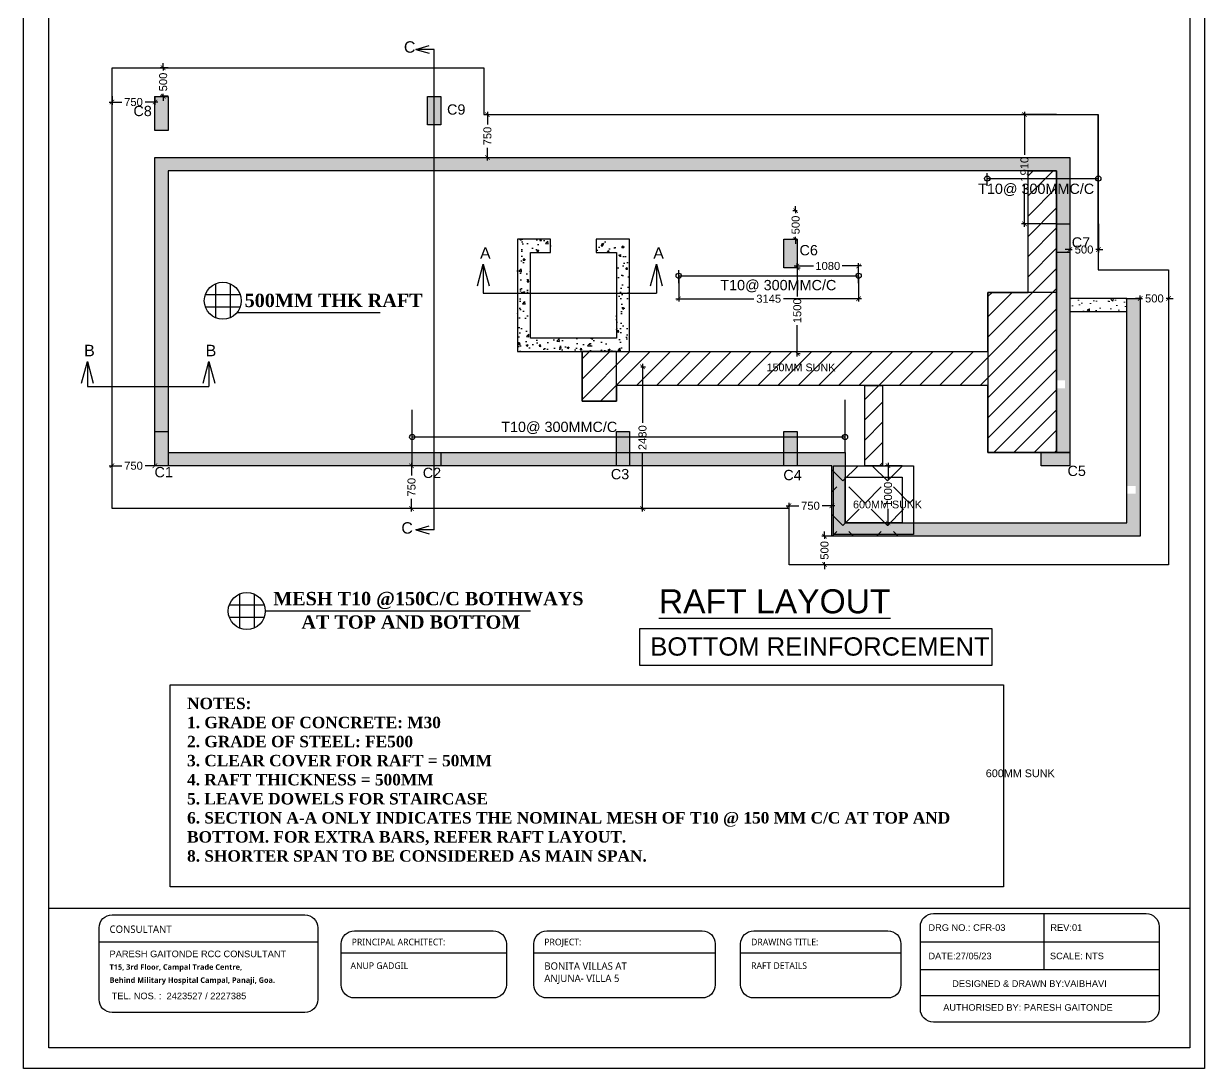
# Model space of a CAD drawing. Header units: millimetres. Extents: x 660818 to 959388, y -495289 to 50450.
# Drawn here: x 709583 to 730235, y -154625 to -136356 of the extents above; entities that cross this region are included whole.
import ezdxf
from ezdxf.enums import TextEntityAlignment as Align

# ---------------------------------------------------------------- set-up
doc = ezdxf.new("R2010")
doc.units = ezdxf.units.MM
doc.header["$LTSCALE"] = 0.01
doc.header["$MEASUREMENT"] = 0
doc.header["$PDMODE"] = 35
for name, color, linetype in [('1', 7, 'Continuous'), ('COL NO.', 7, 'Continuous'), ('Column Nos', 7, 'Continuous'), ('gully tap manhol', 6, 'Continuous'), ('Labels', 4, 'Continuous'), ('RAFT', 1, 'Continuous'), ('RCC BEAMS', 150, 'Continuous'), ('RCC COLUMN', 5, 'Continuous'), ('SAFELayer', 7, 'Continuous'), ('Text', 7, 'Continuous')]:
    doc.layers.add(name, color=color, linetype=linetype)
doc.layers.add('elevation', color=123, linetype='Continuous', lineweight=15)
doc.layers.add('M_AnnoDim', color=1, linetype='Continuous', lineweight=9)
doc.styles.add('SC-BBS2', font='SansSerif')
doc.styles.add('SC-FTG1', font='SansSerif')
doc.styles.get("Standard").update_dxf_attribs({"font": 'arial.ttf'})
doc.styles.add('style1', font='timesbd.ttf', dxfattribs={"height": 200})
doc.dimstyles.new('masonry dim', dxfattribs={"dimtxt": 140, "dimasz": 80, "dimexe": 50, "dimexo": 0, "dimgap": 50, "dimtad": 0, "dimdec": 0, "dimrnd": 5, "dimzin": 0, "dimdsep": 46, "dimtxsty": 'Standard', "dimblk": 'ARCHTICK', "dimcen": 0.09, "dimdle": 50, "dimadec": 0, "dimazin": 0, "dimtfac": 1, "dimtdec": 0, "dimtmove": 0, "dimatfit": 3, "dimfxl": 1, "dimtolj": 1, "dimtzin": 0, "dimarcsym": 0})

# ---------------------------------------------------------------- blocks, each defined once
blk = doc.blocks.new('_ArchTick')
at = {"color": 0, "linetype": 'ByBlock', "const_width": 0.15}
blk.add_lwpolyline([(-0.5, -0.5), (0.5, 0.5)], dxfattribs=at)
blk = doc.blocks.new('*D950')
at = {"layer": 'Defpoints', "color": 0, "ltscale": 0.5, "transparency": 16777216}
for p in [(727880, -139857), (728380, -139857), (728380, -140307)]:
    blk.add_point(p, dxfattribs=at)
at = {"layer": 'RAFT', "color": 0, "lineweight": -2, "ltscale": 0.5, "transparency": 16777216}
for p, q in [((727880, -139857), (727880, -140357)), ((728380, -139857), (728380, -140357)), ((727880, -140307), (727800, -140307)), ((727880, -140307), (727925, -140307)), ((728380, -140307), (728334, -140307)), ((728380, -140307), (728460, -140307))]:
    blk.add_line(p, q, dxfattribs=at)
at = {"layer": 'RAFT', "color": 0, "lineweight": -2, "ltscale": 0.5, "transparency": 16777216, "xscale": 80, "yscale": 80, "zscale": 80}
blk.add_blockref('_ArchTick', (727880, -140307), dxfattribs=at)
at = {"layer": 'RAFT', "color": 0, "lineweight": -2, "ltscale": 0.5, "transparency": 16777216, "xscale": 80, "yscale": 80, "zscale": 80, "rotation": 180}
blk.add_blockref('_ArchTick', (728380, -140307), dxfattribs=at)
at = {"layer": 'RAFT', "color": 0, "ltscale": 0.5, "transparency": 16777216, "insert": (728130, -140307), "char_height": 140, "attachment_point": 5}
blk.add_mtext('\\A1;500', dxfattribs=at)
blk = doc.blocks.new('RW')
at = {"layer": 'elevation', "ltscale": 0.5}
h = blk.add_hatch(dxfattribs=at)
h.set_pattern_fill('AR-CONC', color=256, scale=50)
h.set_pattern_definition([(50, (-1004532.12, 240269.23), (358.63009, -31.37607), [37.5, -412.5]), (355, (-1004532.12, 240269.23), (-69.37567, 376.09607), [30, -330]), (100.451444, (-1004502.23, 240266.62), (289.25442, 344.72), [31.8701, -350.57106]), (46.1842, (-1004532.1, 240369.23), (533.62067, -82.75964), [56.25, -618.75]), (96.635635, (-1004487.65, 240362.34), (467.33097, 487.0593), [47.80517, -525.85688]), (351.184164, (-1004532.1, 240369.23), (467.33097, 487.0593), [45, -495]), (21, (-1004482.12, 240344.23), (298.45353, -201.309445), [37.5, -412.5]), (326, (-1004482.12, 240344.23), (121.65767, 362.57502), [30, -330]), (71.451445, (-1004457.25, 240327.46), (420.11119, 161.26558), [31.8701, -350.57106]), (37.5, (-1004532.12, 240269.23), (6.079928, 166.446927), [0, -326, 0, -335, 0, -331.25]), (7.5, (-1004532.12, 240269.23), (131.53477, 197.205856), [0, -191, 0, -318.5, 0, -126.25]), (327.5, (-1004643.62, 240269.23), (266.911218, -11.277436), [0, -125, 0, -390, 0, -517.5]), (317.5, (-1004693.62, 240269.23), (291.593085, 50.05249), [0, -162.5, 0, -259, 0, -367.5])])
h.paths.add_polyline_path([(0, 4155), (-230, 4155), (-230, 3925), (-230, 879), (-76, 879), (-76, 742), (-230, 742), (-230, 230), (-5160, 230), (-5160, 1460), (-17000, 1460), (-17000, 6390), (-1460, 6390), (-1460, 2722), (-1310, 2722), (-1310, 2584), (-1460, 2584), (-1460, 1460), (-1230, 1460), (-1230, 6620), (-17230, 6620), (-17230, 1230), (-5390, 1230), (-5390, 0), (0, 0)])
h = blk.add_hatch(dxfattribs=at)
h.set_pattern_fill('AR-CONC', color=256, scale=50)
h.set_pattern_definition([(50, (-1004532.12, 240269.23), (358.63009, -31.37607), [37.5, -412.5]), (355, (-1004532.12, 240269.23), (-69.37567, 376.09607), [30, -330]), (100.451444, (-1004502.23, 240266.62), (289.25442, 344.72), [31.8701, -350.57106]), (46.1842, (-1004532.1, 240369.23), (533.62067, -82.75964), [56.25, -618.75]), (96.635635, (-1004487.65, 240362.34), (467.33097, 487.0593), [47.80517, -525.85688]), (351.184164, (-1004532.1, 240369.23), (467.33097, 487.0593), [45, -495]), (21, (-1004482.12, 240344.23), (298.45353, -201.309445), [37.5, -412.5]), (326, (-1004482.12, 240344.23), (121.65767, 362.57502), [30, -330]), (71.451445, (-1004457.25, 240327.46), (420.11119, 161.26558), [31.8701, -350.57106]), (37.5, (-1004532.12, 240269.23), (6.079928, 166.446927), [0, -326, 0, -335, 0, -331.25]), (7.5, (-1004532.12, 240269.23), (131.53477, 197.205856), [0, -191, 0, -318.5, 0, -126.25]), (327.5, (-1004643.62, 240269.23), (266.911218, -11.277436), [0, -125, 0, -390, 0, -517.5]), (317.5, (-1004693.62, 240269.23), (291.593085, 50.05249), [0, -162.5, 0, -259, 0, -367.5])])
h.paths.add_polyline_path([(-230, 4155), (-1230, 4155), (-1230, 3925), (-230, 3925)])
at = {"layer": 'RCC BEAMS', "ltscale": 0.5}
for p, q in [((-1230, 4155), (-1230, 3925)), ((-230, 3925), (-230, 4155))]:
    blk.add_line(p, q, dxfattribs=at)
at = {"layer": 'RCC BEAMS', "ltscale": 200}
for points in [[(-230, 4155), (0, 4155), (0, 0), (-5390, 0), (-5390, 1230), (-17230, 1230), (-17230, 6620), (-1230, 6620), (-1230, 1460)], [(-1230, 1460), (-1460, 1460), (-1460, 6390), (-17000, 6390), (-17000, 1460), (-5160, 1460), (-5160, 230), (-230, 230), (-230, 3925)]]:
    blk.add_lwpolyline(points, dxfattribs=at)
at = {"layer": 'RCC BEAMS', "ltscale": 0.5}
blk.add_lwpolyline([(-230, 4155), (-1230, 4155), (-1230, 3925), (-230, 3925)], close=True, dxfattribs=at)
blk = doc.blocks.new('*D951')
at = {"layer": 'Defpoints', "color": 0, "ltscale": 0.5, "transparency": 16777216}
for p in [(723720, -145317), (723591, -145817), (723720, -145817)]:
    blk.add_point(p, dxfattribs=at)
at = {"layer": 'RAFT', "color": 0, "lineweight": -2, "ltscale": 0.5, "transparency": 16777216}
for p, q in [((723720, -145317), (723541, -145317)), ((723591, -145317), (723591, -145237)), ((723591, -145317), (723591, -145363)), ((723591, -145817), (723591, -145772)), ((723720, -145817), (723541, -145817)), ((723591, -145817), (723591, -145897))]:
    blk.add_line(p, q, dxfattribs=at)
at = {"layer": 'RAFT', "color": 0, "lineweight": -2, "ltscale": 0.5, "transparency": 16777216, "xscale": 80, "yscale": 80, "zscale": 80}
for p, rotation in [((723591, -145317), 270), ((723591, -145817), 90)]:
    blk.add_blockref('_ArchTick', p, dxfattribs=dict(at, rotation=rotation))
at = {"layer": 'RAFT', "color": 0, "ltscale": 0.5, "transparency": 16777216, "insert": (723591, -145567), "char_height": 140, "attachment_point": 5, "rotation": 90}
blk.add_mtext('\\A1;500', dxfattribs=at)
blk = doc.blocks.new('*D952')
at = {"layer": 'Defpoints', "color": 0, "ltscale": 0.5, "transparency": 16777216}
for p in [(711130, -137627), (711130, -137727), (711880, -137627)]:
    blk.add_point(p, dxfattribs=at)
at = {"layer": 'RAFT', "color": 0, "lineweight": -2, "ltscale": 0.5, "transparency": 16777216}
for p, q in [((711080, -137727), (711301, -137727)), ((711130, -137627), (711130, -137777)), ((711930, -137727), (711709, -137727)), ((711880, -137627), (711880, -137777))]:
    blk.add_line(p, q, dxfattribs=at)
at = {"layer": 'RAFT', "color": 0, "lineweight": -2, "ltscale": 0.5, "transparency": 16777216, "xscale": 80, "yscale": 80, "zscale": 80, "rotation": 180}
blk.add_blockref('_ArchTick', (711130, -137727), dxfattribs=at)
at = {"layer": 'RAFT', "color": 0, "lineweight": -2, "ltscale": 0.5, "transparency": 16777216, "xscale": 80, "yscale": 80, "zscale": 80}
blk.add_blockref('_ArchTick', (711880, -137727), dxfattribs=at)
at = {"layer": 'RAFT', "color": 0, "ltscale": 0.5, "transparency": 16777216, "insert": (711505, -137727), "char_height": 140, "attachment_point": 5}
blk.add_mtext('\\A1;750', dxfattribs=at)
blk = doc.blocks.new('*D953')
at = {"layer": 'Defpoints', "color": 0, "ltscale": 0.5, "transparency": 16777216}
for p in [(717680, -137947), (717680, -138697), (717695, -138697)]:
    blk.add_point(p, dxfattribs=at)
at = {"layer": 'RAFT', "color": 0, "lineweight": -2, "ltscale": 0.5, "transparency": 16777216}
for p, q in [((717680, -137947), (717745, -137947)), ((717695, -137897), (717695, -138119)), ((717695, -138747), (717695, -138526)), ((717680, -138697), (717745, -138697))]:
    blk.add_line(p, q, dxfattribs=at)
at = {"layer": 'RAFT', "color": 0, "lineweight": -2, "ltscale": 0.5, "transparency": 16777216, "xscale": 80, "yscale": 80, "zscale": 80}
for p, rotation in [((717695, -137947), 90), ((717695, -138697), 270)]:
    blk.add_blockref('_ArchTick', p, dxfattribs=dict(at, rotation=rotation))
at = {"layer": 'RAFT', "color": 0, "ltscale": 0.5, "transparency": 16777216, "insert": (717695, -138322), "char_height": 140, "attachment_point": 5, "rotation": 90}
blk.add_mtext('\\A1;750', dxfattribs=at)
blk = doc.blocks.new('*D954')
at = {"layer": 'Defpoints', "color": 0, "ltscale": 0.5, "transparency": 16777216}
for p in [(716380, -144087), (716368, -144837), (716380, -144837)]:
    blk.add_point(p, dxfattribs=at)
at = {"layer": 'RAFT', "color": 0, "lineweight": -2, "ltscale": 0.5, "transparency": 16777216}
for p, q in [((716380, -144087), (716318, -144087)), ((716368, -144037), (716368, -144259)), ((716368, -144887), (716368, -144666)), ((716380, -144837), (716318, -144837))]:
    blk.add_line(p, q, dxfattribs=at)
at = {"layer": 'RAFT', "color": 0, "lineweight": -2, "ltscale": 0.5, "transparency": 16777216, "xscale": 80, "yscale": 80, "zscale": 80}
for p, rotation in [((716368, -144087), 90), ((716368, -144837), 270)]:
    blk.add_blockref('_ArchTick', p, dxfattribs=dict(at, rotation=rotation))
at = {"layer": 'RAFT', "color": 0, "ltscale": 0.5, "transparency": 16777216, "insert": (716368, -144462), "char_height": 140, "attachment_point": 5, "rotation": 90}
blk.add_mtext('\\A1;750', dxfattribs=at)
blk = doc.blocks.new('*D955')
at = {"layer": 'Defpoints', "color": 0, "ltscale": 0.5, "transparency": 16777216}
for p in [(711130, -144087), (711130, -144087), (711880, -144087)]:
    blk.add_point(p, dxfattribs=at)
at = {"layer": 'RAFT', "color": 0, "lineweight": -2, "ltscale": 0.5, "transparency": 16777216}
for p, q in [((711080, -144087), (711301, -144087)), ((711130, -144087), (711130, -144037)), ((711930, -144087), (711709, -144087)), ((711880, -144087), (711880, -144037))]:
    blk.add_line(p, q, dxfattribs=at)
at = {"layer": 'RAFT', "color": 0, "lineweight": -2, "ltscale": 0.5, "transparency": 16777216, "xscale": 80, "yscale": 80, "zscale": 80, "rotation": 180}
blk.add_blockref('_ArchTick', (711130, -144087), dxfattribs=at)
at = {"layer": 'RAFT', "color": 0, "lineweight": -2, "ltscale": 0.5, "transparency": 16777216, "xscale": 80, "yscale": 80, "zscale": 80}
blk.add_blockref('_ArchTick', (711880, -144087), dxfattribs=at)
at = {"layer": 'RAFT', "color": 0, "ltscale": 0.5, "transparency": 16777216, "insert": (711505, -144087), "char_height": 140, "attachment_point": 5}
blk.add_mtext('\\A1;750', dxfattribs=at)
blk = doc.blocks.new('*D986')
at = {"layer": 'Defpoints', "color": 0, "ltscale": 0.5, "transparency": 16777216}
for p in [(729110, -141162), (729610, -141162), (729610, -141162)]:
    blk.add_point(p, dxfattribs=at)
at = {"layer": 'RAFT', "color": 0, "lineweight": -2, "ltscale": 0.5, "transparency": 16777216}
for p, q in [((729110, -141162), (729030, -141162)), ((729110, -141162), (729110, -141112)), ((729110, -141162), (729155, -141162)), ((729610, -141162), (729564, -141162)), ((729610, -141162), (729610, -141112)), ((729610, -141162), (729690, -141162))]:
    blk.add_line(p, q, dxfattribs=at)
at = {"layer": 'RAFT', "color": 0, "lineweight": -2, "ltscale": 0.5, "transparency": 16777216, "xscale": 80, "yscale": 80, "zscale": 80}
blk.add_blockref('_ArchTick', (729110, -141162), dxfattribs=at)
at = {"layer": 'RAFT', "color": 0, "lineweight": -2, "ltscale": 0.5, "transparency": 16777216, "xscale": 80, "yscale": 80, "zscale": 80, "rotation": 180}
blk.add_blockref('_ArchTick', (729610, -141162), dxfattribs=at)
at = {"layer": 'RAFT', "color": 0, "ltscale": 0.5, "transparency": 16777216, "insert": (729360, -141162), "char_height": 140, "attachment_point": 5}
blk.add_mtext('\\A1;500', dxfattribs=at)
blk = doc.blocks.new('*D956')
at = {"layer": 'Defpoints', "color": 0, "ltscale": 0.5, "transparency": 16777216}
for p in [(722970, -144837), (723720, -144787), (723720, -144837)]:
    blk.add_point(p, dxfattribs=at)
at = {"layer": 'RAFT', "color": 0, "lineweight": -2, "ltscale": 0.5, "transparency": 16777216}
for p, q in [((722970, -144837), (722970, -144737)), ((723720, -144837), (723720, -144737)), ((722920, -144787), (723141, -144787)), ((723770, -144787), (723549, -144787))]:
    blk.add_line(p, q, dxfattribs=at)
at = {"layer": 'RAFT', "color": 0, "lineweight": -2, "ltscale": 0.5, "transparency": 16777216, "xscale": 80, "yscale": 80, "zscale": 80, "rotation": 180}
blk.add_blockref('_ArchTick', (722970, -144787), dxfattribs=at)
at = {"layer": 'RAFT', "color": 0, "lineweight": -2, "ltscale": 0.5, "transparency": 16777216, "xscale": 80, "yscale": 80, "zscale": 80}
blk.add_blockref('_ArchTick', (723720, -144787), dxfattribs=at)
at = {"layer": 'RAFT', "color": 0, "ltscale": 0.5, "transparency": 16777216, "insert": (723345, -144787), "char_height": 140, "attachment_point": 5}
blk.add_mtext('\\A1;750', dxfattribs=at)
blk = doc.blocks.new('C(230X500)')
at = {"layer": 'RCC COLUMN', "ltscale": 200}
h = blk.add_hatch(color=256, dxfattribs=at)
h.dxf.hatch_style = 1
h.paths.add_polyline_path([(0, 0), (230, 0), (230, -500), (0, -500)])
blk.add_lwpolyline([(0, 0), (230, 0), (230, -500), (0, -500)], close=True, dxfattribs=at)
blk = doc.blocks.new('C(230X600)')
at = {"layer": 'elevation', "ltscale": 0.5}
h = blk.add_hatch(color=1, dxfattribs=at)
h.dxf.hatch_style = 1
h.paths.add_polyline_path([(230, 600), (0, 600), (0, 0), (230, 0)])
at = {"layer": 'RCC COLUMN', "color": 1, "ltscale": 0.5}
blk.add_lwpolyline([(0, 600), (230, 600), (230, 0), (0, 0), (0, 600)], dxfattribs=at)
blk = doc.blocks.new('RAFT COL')
at = {"layer": 'RCC COLUMN'}
h = blk.add_hatch(dxfattribs=at)
h.set_pattern_fill('AR-CONC', color=256, scale=50)
h.set_pattern_definition([(50, (-1031792.15, 272751.1), (358.63009, -31.37607), [37.5, -412.5]), (355, (-1031792.15, 272751.1), (-69.37567, 376.09607), [30, -330]), (100.451444, (-1031762.26, 272748.47), (289.25442, 344.72), [31.8701, -350.57106]), (46.1842, (-1031792.15, 272851.1), (533.62067, -82.75964), [56.25, -618.75]), (96.635635, (-1031747.7, 272844.2), (467.33097, 487.0593), [47.80517, -525.85688]), (351.184164, (-1031792.15, 272851.1), (467.33097, 487.0593), [45, -495]), (21, (-1031742.15, 272826.1), (298.45353, -201.309445), [37.5, -412.5]), (326, (-1031742.15, 272826.1), (121.65767, 362.57502), [30, -330]), (71.451445, (-1031717.28, 272809.3), (420.11119, 161.26558), [31.8701, -350.57106]), (37.5, (-1031792.15, 272751.09), (6.079928, 166.446927), [0, -326, 0, -335, 0, -331.25]), (7.5, (-1031792.15, 272751.09), (131.53477, 197.205856), [0, -191, 0, -318.5, 0, -126.25]), (327.5, (-1031903.65, 272751.09), (266.911218, -11.277436), [0, -125, 0, -390, 0, -517.5]), (317.5, (-1031953.65, 272751.09), (291.593085, 50.05249), [0, -162.5, 0, -259, 0, -367.5])])
h.paths.add_polyline_path([(-8280, 3730), (-7930, 3730), (-7930, 2230), (-9430, 2230), (-9430, 3730), (-9080, 3730), (-9080, 3960), (-9660, 3960), (-9660, 2000), (-7700, 2000), (-7700, 3960), (-8280, 3960)])
blk.add_lwpolyline([(-9080, 3730), (-9080, 3960), (-9660, 3960), (-9660, 2000), (-7700, 2000), (-7700, 3960), (-8280, 3960), (-8280, 3730), (-7930, 3730), (-7930, 2230), (-9430, 2230), (-9430, 3730), (-9080, 3730)], dxfattribs=at)
for name, p in [('C(230X600)', (-16000, 5860)), ('C(230X500)', (-11230, 6460)), ('C(230X500)', (-230, 4230)), ('C(230X500)', (-5000, 3960)), ('C(230X600)', (-16000, 0)), ('C(230X600)', (-7930, 0)), ('C(230X600)', (-5000, 0))]:
    blk.add_blockref(name, p, dxfattribs=at)
at = {"layer": 'RCC COLUMN', "rotation": 90}
for p in [(-11500, 0), (-500, 0)]:
    blk.add_blockref('C(230X500)', p, dxfattribs=at)
at = {"layer": 'COL NO.', "ltscale": 0.5, "char_height": 180, "attachment_point": 1}
for s, insert in [('\\pxt17;C8', (-16376, 6294)), ('\\pxt17;C9', (-10891, 6320)), ('\\pxt17;C7', (35, 3995)), ('\\pxt17;C6', (-4726, 3860)), ('\\pxt17;C5', (-39, 1)), ('\\pxt17;C1', (-16007, -21)), ('\\pxt17;C2', (-11316, -34)), ('\\pxt17;C3', (-8026, -56)), ('\\pxt17;C4', (-5009, -72))]:
    blk.add_mtext_dynamic_manual_height_columns(s, width=396.79, gutter_width=1, heights=[-186], dxfattribs=dict(at, insert=insert))
blk = doc.blocks.new('*D980')
at = {"layer": 'Defpoints', "color": 0, "ltscale": 0.5, "transparency": 16777216}
for p in [(712024, -137127), (712110, -137127), (712110, -137627)]:
    blk.add_point(p, dxfattribs=at)
at = {"layer": 'RAFT', "color": 0, "lineweight": -2, "ltscale": 0.5, "transparency": 16777216}
for p, q in [((712024, -137127), (712024, -137047)), ((712110, -137127), (711974, -137127)), ((712024, -137127), (712024, -137173)), ((712110, -137627), (711974, -137627)), ((712024, -137627), (712024, -137582)), ((712024, -137627), (712024, -137707))]:
    blk.add_line(p, q, dxfattribs=at)
at = {"layer": 'RAFT', "color": 0, "lineweight": -2, "ltscale": 0.5, "transparency": 16777216, "xscale": 80, "yscale": 80, "zscale": 80}
for p, rotation in [((712024, -137127), 270), ((712024, -137627), 90)]:
    blk.add_blockref('_ArchTick', p, dxfattribs=dict(at, rotation=rotation))
at = {"layer": 'RAFT', "color": 0, "ltscale": 0.5, "transparency": 16777216, "insert": (712024, -137377), "char_height": 140, "attachment_point": 5, "rotation": 90}
blk.add_mtext('\\A1;500', dxfattribs=at)
blk = doc.blocks.new('*D997')
at = {"layer": 'Defpoints', "color": 0, "ltscale": 0.5, "transparency": 16777216}
for p in [(723110, -140627), (724187, -140594), (724187, -140765)]:
    blk.add_point(p, dxfattribs=at)
at = {"layer": 'RAFT', "color": 0, "lineweight": -2, "ltscale": 0.5, "transparency": 16777216}
for p, q in [((723060, -140594), (723396, -140594)), ((723110, -140627), (723110, -140544)), ((724237, -140594), (723901, -140594)), ((724187, -140765), (724187, -140544))]:
    blk.add_line(p, q, dxfattribs=at)
at = {"layer": 'RAFT', "color": 0, "lineweight": -2, "ltscale": 0.5, "transparency": 16777216, "xscale": 80, "yscale": 80, "zscale": 80, "rotation": 180}
blk.add_blockref('_ArchTick', (723110, -140594), dxfattribs=at)
at = {"layer": 'RAFT', "color": 0, "lineweight": -2, "ltscale": 0.5, "transparency": 16777216, "xscale": 80, "yscale": 80, "zscale": 80}
blk.add_blockref('_ArchTick', (724187, -140594), dxfattribs=at)
at = {"layer": 'RAFT', "color": 0, "ltscale": 0.5, "transparency": 16777216, "insert": (723648, -140594), "char_height": 140, "attachment_point": 5}
blk.add_mtext('\\A1;1080', dxfattribs=at)
blk = doc.blocks.new('*D998')
at = {"layer": 'Defpoints', "color": 0, "ltscale": 0.5, "transparency": 16777216}
for p in [(721041, -140765), (724187, -140765), (724187, -141167)]:
    blk.add_point(p, dxfattribs=at)
at = {"layer": 'RAFT', "color": 0, "lineweight": -2, "ltscale": 0.5, "transparency": 16777216}
for p, q in [((721041, -140765), (721041, -141217)), ((724187, -140765), (724187, -141217)), ((720991, -141167), (722355, -141167)), ((724237, -141167), (722874, -141167))]:
    blk.add_line(p, q, dxfattribs=at)
at = {"layer": 'RAFT', "color": 0, "lineweight": -2, "ltscale": 0.5, "transparency": 16777216, "xscale": 80, "yscale": 80, "zscale": 80, "rotation": 180}
blk.add_blockref('_ArchTick', (721041, -141167), dxfattribs=at)
at = {"layer": 'RAFT', "color": 0, "lineweight": -2, "ltscale": 0.5, "transparency": 16777216, "xscale": 80, "yscale": 80, "zscale": 80}
blk.add_blockref('_ArchTick', (724187, -141167), dxfattribs=at)
at = {"layer": 'RAFT', "color": 0, "ltscale": 0.5, "transparency": 16777216, "insert": (722614, -141167), "char_height": 140, "attachment_point": 5}
blk.add_mtext('\\A1;3145', dxfattribs=at)
blk = doc.blocks.new('*D999')
at = {"layer": 'Defpoints', "color": 0, "ltscale": 0.5, "transparency": 16777216}
for p in [(727088, -137947), (727650, -137947), (727650, -139857)]:
    blk.add_point(p, dxfattribs=at)
at = {"layer": 'RAFT', "color": 0, "lineweight": -2, "ltscale": 0.5, "transparency": 16777216}
for p, q in [((727650, -137947), (727038, -137947)), ((727088, -137897), (727088, -138650)), ((727088, -139907), (727088, -139155)), ((727650, -139857), (727038, -139857))]:
    blk.add_line(p, q, dxfattribs=at)
at = {"layer": 'RAFT', "color": 0, "lineweight": -2, "ltscale": 0.5, "transparency": 16777216, "xscale": 80, "yscale": 80, "zscale": 80}
for p, rotation in [((727088, -137947), 90), ((727088, -139857), 270)]:
    blk.add_blockref('_ArchTick', p, dxfattribs=dict(at, rotation=rotation))
at = {"layer": 'RAFT', "color": 0, "ltscale": 0.5, "transparency": 16777216, "insert": (727088, -138902), "char_height": 140, "attachment_point": 5, "rotation": 90}
blk.add_mtext('\\A1;1910', dxfattribs=at)
blk = doc.blocks.new('*D1000')
at = {"layer": 'Defpoints', "color": 0, "ltscale": 0.5, "transparency": 16777216}
for p in [(723086, -139627), (723110, -139627), (723110, -140127)]:
    blk.add_point(p, dxfattribs=at)
at = {"layer": 'RAFT', "color": 0, "lineweight": -2, "ltscale": 0.5, "transparency": 16777216}
for p, q in [((723086, -139627), (723086, -139547)), ((723110, -139627), (723036, -139627)), ((723086, -139627), (723086, -139673)), ((723110, -140127), (723036, -140127)), ((723086, -140127), (723086, -140082)), ((723086, -140127), (723086, -140207))]:
    blk.add_line(p, q, dxfattribs=at)
at = {"layer": 'RAFT', "color": 0, "lineweight": -2, "ltscale": 0.5, "transparency": 16777216, "xscale": 80, "yscale": 80, "zscale": 80}
for p, rotation in [((723086, -139627), 270), ((723086, -140127), 90)]:
    blk.add_blockref('_ArchTick', p, dxfattribs=dict(at, rotation=rotation))
at = {"layer": 'RAFT', "color": 0, "ltscale": 0.5, "transparency": 16777216, "insert": (723086, -139877), "char_height": 140, "attachment_point": 5, "rotation": 90}
blk.add_mtext('\\A1;500', dxfattribs=at)
blk = doc.blocks.new('*D1001')
at = {"layer": 'Defpoints', "color": 0, "ltscale": 0.5, "transparency": 16777216}
for p in [(723110, -140627), (723110, -142127), (723115, -142127)]:
    blk.add_point(p, dxfattribs=at)
at = {"layer": 'RAFT', "color": 0, "lineweight": -2, "ltscale": 0.5, "transparency": 16777216}
for p, q in [((723110, -140627), (723165, -140627)), ((723115, -140577), (723115, -141125)), ((723115, -142177), (723115, -141630)), ((723110, -142127), (723165, -142127))]:
    blk.add_line(p, q, dxfattribs=at)
at = {"layer": 'RAFT', "color": 0, "lineweight": -2, "ltscale": 0.5, "transparency": 16777216, "xscale": 80, "yscale": 80, "zscale": 80}
for p, rotation in [((723115, -140627), 90), ((723115, -142127), 270)]:
    blk.add_blockref('_ArchTick', p, dxfattribs=dict(at, rotation=rotation))
at = {"layer": 'RAFT', "color": 0, "ltscale": 0.5, "transparency": 16777216, "insert": (723115, -141377), "char_height": 140, "attachment_point": 5, "rotation": 90}
blk.add_mtext('\\A1;1500', dxfattribs=at)
blk = doc.blocks.new('*D970')
at = {"layer": 'Defpoints', "color": 0, "ltscale": 0.5, "transparency": 16777216}
for p in [(720380, -142357), (720408, -142357), (720380, -144837)]:
    blk.add_point(p, dxfattribs=at)
at = {"layer": 'RAFT', "color": 0, "lineweight": -2, "ltscale": 0.5, "transparency": 16777216}
for p, q in [((720380, -142357), (720458, -142357)), ((720408, -142307), (720408, -143337)), ((720408, -144887), (720408, -143857)), ((720380, -144837), (720458, -144837))]:
    blk.add_line(p, q, dxfattribs=at)
at = {"layer": 'RAFT', "color": 0, "lineweight": -2, "ltscale": 0.5, "transparency": 16777216, "xscale": 80, "yscale": 80, "zscale": 80}
for p, rotation in [((720408, -142357), 90), ((720408, -144837), 270)]:
    blk.add_blockref('_ArchTick', p, dxfattribs=dict(at, rotation=rotation))
at = {"layer": 'RAFT', "color": 0, "ltscale": 0.5, "transparency": 16777216, "insert": (720408, -143597), "char_height": 140, "attachment_point": 5, "rotation": 90}
blk.add_mtext('\\A1;2480', dxfattribs=at)
blk = doc.blocks.new('*D964')
at = {"layer": 'Defpoints', "color": 0, "ltscale": 0.5, "transparency": 16777216}
for p in [(724702, -144086), (724950, -144086), (724950, -145086)]:
    blk.add_point(p, dxfattribs=at)
at = {"layer": 'RAFT', "color": 0, "lineweight": -2, "ltscale": 0.5, "transparency": 16777216}
for p, q in [((724950, -144086), (724652, -144086)), ((724702, -144036), (724702, -144334)), ((724702, -145136), (724702, -144839)), ((724950, -145086), (724652, -145086))]:
    blk.add_line(p, q, dxfattribs=at)
at = {"layer": 'RAFT', "color": 0, "lineweight": -2, "ltscale": 0.5, "transparency": 16777216, "xscale": 80, "yscale": 80, "zscale": 80}
for p, rotation in [((724702, -144086), 90), ((724702, -145086), 270)]:
    blk.add_blockref('_ArchTick', p, dxfattribs=dict(at, rotation=rotation))
at = {"layer": 'RAFT', "color": 0, "ltscale": 0.5, "transparency": 16777216, "insert": (724702, -144586), "char_height": 140, "attachment_point": 5, "rotation": 90}
blk.add_mtext('\\A1;1000', dxfattribs=at)

msp = doc.modelspace()

# ---------------------------------------------------------------- hatches: boundary and pattern name
at = {"layer": 'elevation', "ltscale": 0.5}
h = msp.add_hatch(dxfattribs=at)
h.set_pattern_fill('ANSI31', color=3, scale=2000)
h.set_pattern_definition([(45, (-294732.47, 191444.3), (-176.776695, 176.776695), [])])
h.paths.add_polyline_path([(727649.667, -138927.39), (727149.667, -138927.39), (727149.667, -141057.39), (726449.667, -141057.39), (726449.667, -142087.39), (719349.667, -142087.39), (719349.667, -142957.39), (719949.667, -142957.39), (719949.667, -142681.831), (724295.962, -142681.831), (724295.962, -144087.39), (724605.962, -144087.39), (724605.962, -142681.831), (726449.667, -142681.831), (726449.667, -143857.39), (727649.667, -143857.39)])
at = {"layer": 'gully tap manhol'}
h = msp.add_hatch(dxfattribs=at)
h.set_pattern_fill('ANGLE', color=256, scale=2000, angle=45)
h.set_pattern_definition([(45, (-1733990.96, 44657.6), (-388.90873, 388.90873), [400, -150]), (135, (-1733990.96, 44657.6), (-388.90873, -388.90873), [400, -150])])
h.paths.add_polyline_path([(723719.667, -144087.39), (725149.667, -144087.39), (725149.667, -145317.39), (723719.667, -145317.39)])

# ---------------------------------------------------------------- linework, layer by layer
at = {"color": 151}
for p, q in [((727425.445, -151916.745), (727425.445, -152896.133)), ((710902.847, -152414.342), (714728.65, -152414.342)), ((715138.305, -152601.994), (718025.867, -152601.994)), ((718507.115, -152601.994), (721678.827, -152601.994)), ((722123.782, -152601.994), (724927.171, -152601.994)), ((725267.129, -152412.421), (729443.523, -152412.421)), ((725267.129, -152896.133), (729443.523, -152896.133)), ((725267.129, -153350.61), (729443.523, -153350.61))]:
    msp.add_line(p, q, dxfattribs=at)
at = {"color": 3}
for points in [[(727649.667, -141057.39), (727149.667, -141057.39), (727149.667, -138927.39), (727649.667, -138927.39)], [(727649.667, -141057.39), (726449.667, -141057.39), (726449.667, -143857.39), (727649.667, -143857.39)], [(719349.667, -142957.39), (719949.667, -142957.39), (719949.667, -142087.39), (719349.667, -142087.39)], [(719949.667, -142087.39), (726449.667, -142087.39), (726449.667, -142681.831), (719949.667, -142681.831)], [(724295.962, -142681.831), (724605.962, -142681.831), (724605.962, -144087.39), (724295.962, -144087.39)]]:
    msp.add_lwpolyline(points, close=True, dxfattribs=at)
at = {"color": 151}
for points in [[(711131.937, -151939.41), (714499.56, -151939.41, -0.414213562), (714728.65, -152168.5), (714728.65, -153419.157, -0.414213562), (714499.56, -153648.247), (711131.937, -153648.247, -0.414213562), (710902.847, -153419.157), (710902.847, -152168.5, -0.414213562)], [(725496.22, -151916.745), (729214.433, -151916.745, -0.414213562), (729443.523, -152145.835), (729443.523, -153587.295, -0.414213562), (729214.433, -153816.385), (725496.22, -153816.385, -0.414213562), (725267.129, -153587.295), (725267.129, -152145.835, -0.414213562)], [(715367.395, -152218.361), (717796.777, -152218.361, -0.414213562), (718025.867, -152447.451), (718025.867, -153164.676, -0.414213562), (717796.777, -153393.766), (715367.395, -153393.766, -0.414213562), (715138.305, -153164.676), (715138.305, -152447.451, -0.414213562)], [(718736.205, -152218.361), (721449.737, -152218.361, -0.414213562), (721678.827, -152447.451), (721678.827, -153164.676, -0.414213562), (721449.737, -153393.766), (718736.205, -153393.766, -0.414213562), (718507.115, -153164.676), (718507.115, -152447.451, -0.414213562)], [(722352.872, -152218.361), (724698.081, -152218.361, -0.414213562), (724927.171, -152447.451), (724927.171, -153164.676, -0.414213562), (724698.081, -153393.766), (722352.872, -153393.766, -0.414213562), (722123.782, -153164.676), (722123.782, -152447.451, -0.414213562)]]:
    msp.add_lwpolyline(points, format="xyb", close=True, dxfattribs=at)
at = {"layer": '1', "ltscale": 200}
for p, q in [((712940.302, -140903.733), (712940.302, -141499.053)), ((713194.212, -140904.081), (713194.212, -141498.706)), ((712761.93, -141093.505), (713371.769, -141093.505)), ((712761.011, -141306.648), (713372.688, -141306.648)), ((713315.09, -141408.74), (715819.701, -141408.74)), ((713359.21, -146329.453), (713359.21, -146924.774)), ((713613.12, -146329.801), (713613.12, -146924.426)), ((713180.838, -146519.225), (713790.677, -146519.225)), ((713809.182, -146623.579), (718448.68, -146623.579)), ((713179.919, -146732.369), (713791.596, -146732.369))]:
    msp.add_line(p, q, dxfattribs=at)
msp.add_lwpolyline([(720359.585, -146934.261), (726519.188, -146934.261), (726519.188, -147581.08), (720359.585, -147581.08)], close=True, dxfattribs=at)
for centre in [(713066.849, -141201.393), (713485.758, -146627.114)]:
    msp.add_circle(centre, 323.444, dxfattribs=at)
at = {"layer": 'gully tap manhol'}
msp.add_lwpolyline([(723749.667, -144086.497), (725149.667, -144086.497), (725149.667, -145286.497), (723749.667, -145286.497)], close=True, dxfattribs=at)
msp.add_lwpolyline([(723949.667, -144286.497), (724949.667, -144286.497), (724949.667, -145086.497), (723949.667, -145086.497), (723949.667, -144286.497)], dxfattribs=at)
at = {"layer": 'RAFT', "ltscale": 0.5}
for p, q in [((716441.08, -136805.906), (716676.388, -136736.994)), ((716764.667, -136805.906), (716441.08, -136805.906)), ((716441.08, -136805.906), (716676.388, -136874.819)), ((716764.667, -145208.693), (716764.667, -136805.906)), ((711879.667, -138697.39), (727879.667, -138697.39)), ((726437.167, -139192.082), (726437.167, -138969.11)), ((717621.437, -140561.359), (717621.437, -141067.439)), ((720651.663, -140561.359), (720651.663, -141067.439)), ((721041.333, -140892.082), (721041.333, -140669.11)), ((724187.167, -140892.082), (724187.167, -140669.11)), ((717621.437, -141067.439), (720651.663, -141067.439)), ((710697.877, -142265.994), (710697.877, -142703.22)), ((712823.587, -142265.994), (712823.587, -142703.22)), ((710697.877, -142703.22), (712823.587, -142703.22)), ((716379.667, -143857.39), (716379.667, -143110.472)), ((723949.667, -143857.39), (723949.667, -142933.732)), ((716441.08, -145208.693), (716676.388, -145139.781)), ((716764.667, -145208.693), (716441.08, -145208.693)), ((716441.08, -145208.693), (716676.388, -145277.606)), ((729981.393, -151831.132), (710024.911, -151831.132))]:
    msp.add_line(p, q, dxfattribs=at)
for points in [[(709582.983, -124058.512), (730234.608, -124058.512), (730234.608, -154624.752), (709582.983, -154624.752)], [(710024.911, -124549.771), (729981.393, -124549.771), (729981.393, -154263.245), (710024.911, -154263.245)], [(728379.667, -140662.39), (729609.667, -140662.39), (729609.667, -145817.39), (722969.667, -145817.39), (722969.667, -144837.39), (711129.667, -144837.39), (711129.667, -137127.39), (717629.667, -137127.39), (717629.667, -137947.39), (728379.667, -137947.39)], [(712143.964, -147917.839), (726719.022, -147917.839), (726719.022, -151451.035), (712143.964, -151451.035)]]:
    msp.add_lwpolyline(points, close=True, dxfattribs=at)
for points in [[(719949.667, -142681.831), (719949.667, -142957.39), (719349.667, -142957.39), (719349.667, -142087.39), (726449.667, -142087.39), (726449.667, -141057.39), (727149.667, -141057.39), (727149.667, -138927.39), (727649.667, -138927.39), (727649.667, -143857.39), (726449.667, -143857.39), (726449.667, -142681.831), (724605.962, -142681.831), (724605.962, -144087.39), (724295.962, -144087.39), (724295.962, -142681.831), (719949.667, -142681.831)], [(717519.008, -140939.458), (717621.437, -140561.359), (717723.866, -140939.458)], [(720549.234, -140939.458), (720651.663, -140561.359), (720754.092, -140939.458)], [(710595.448, -142644.093), (710697.877, -142265.994), (710800.306, -142644.093)], [(712721.159, -142644.093), (712823.587, -142265.994), (712926.016, -142644.093)]]:
    msp.add_lwpolyline(points, dxfattribs=at)
at = {"layer": 'RAFT', "color": 6, "ltscale": 0.5}
for centre in [(726437.167, -139065.004), (728379.667, -139065.004), (721041.333, -140765.004), (724187.167, -140765.004), (716379.667, -143584.777), (723949.667, -143584.777)]:
    msp.add_circle(centre, 45.951, dxfattribs=at)
at = {"layer": 'SAFELayer', "color": 8, "true_color": 0x807f7f}
for p, q in [((728379.667, -138812.39), (728379.667, -137962.39)), ((728379.667, -140307.39), (728379.667, -138812.39))]:
    msp.add_line(p, q, dxfattribs=at)
at = {"layer": 'SAFELayer', "color": 5, "true_color": 0x0000ff}
for p, q in [((726437.167, -139065.004), (728379.667, -139065.004)), ((721041.333, -140765.004), (724187.167, -140765.004)), ((723949.667, -143584.777), (716379.667, -143584.777))]:
    msp.add_line(p, q, dxfattribs=at)

# ---------------------------------------------------------------- block references
at = {"layer": 'M_AnnoDim'}
msp.add_blockref('RW', (729109.667, -145317.39), dxfattribs=at)
at = {"layer": 'RAFT'}
msp.add_blockref('RAFT COL', (727879.667, -144087.39), dxfattribs=at)

# ---------------------------------------------------------------- texts
msp.add_text('BOTTOM REINFORCEMENT', height=320).set_placement((720543.143, -147407.212))
at = {"color": 151, "attachment_point": 1}
for s, width, heights, insert, char_height in [('{\\fLucida Calligraphy|b0|i0|c0|p66;CONSULTANT}', 1188.69725, [-128.567], (711085.791, -152126.883), 128.56703), ('{\\fLucida Calligraphy|b0|i0|c0|p66;PRINCIPAL ARCHITECT:}', 5632.23919, [-115.71], (715321.249, -152357.141), 115.71033), ('{\\fLucida Calligraphy|b0|i0|c0|p66;PROJECT:}', 3995.39936, [-115.71], (718690.058, -152357.141), 115.71033), ('{\\fLucida Calligraphy|b0|i0|c0|p66;DRAWING TITLE:}', 3995.39936, [-115.71], (722306.726, -152357.141), 115.71033), ('PARESH GAITONDE RCC CONSULTANT', 7423.30961, [-119.736], (711085.791, -152564.809), 115.71033), ('{\\fLucida Calligraphy|b1|i0|c0|p66;T15, 3rd Floor, Campal Trade Centre,}', 7423.30961, [-128.567], (711085.791, -152804.052), 96.42527), ('{\\fLucida Calligraphy|b0|i0|c0|p66;\\H0.9x;\\C40;ANUP GADGIL}', 4174.97483, [-115.71], (715300.123, -152770.927), 128.56703), ('{\\fLucida Calligraphy|b0|i0|c0|p66;\\C40;BONITA VILLAS AT \\PANJUNA- VILLA 5}', 4815.86453, [671.44], (718690.058, -152770.927), 128.56703), ('{\\fLucida Calligraphy|b0|i0|c0|p66;\\H0.9x;\\C40;RAFT DETAILS}', 4591.02795, [-115.71], (722306.726, -152770.927), 128.56703), ('{\\fLucida Calligraphy|b1|i0|c0|p66;Behind Military Hospital Campal, Panaji, Goa.}', 9060.06026, [-128.567], (711085.791, -153032.995), 96.42527)]:
    msp.add_mtext_dynamic_manual_height_columns(s, width=width, gutter_width=12.5, heights=heights, dxfattribs=dict(at, insert=insert, char_height=char_height))
for s, insert, char_height, width in [('DRG NO.: CFR-03', (725407.982, -152104.867), 115.71033, 1450.93731), ('REV:01', (727541.347, -152104.867), 115.7103, 1450.93731), ('DATE:27/05/23', (725407.982, -152601.508), 115.71033, 1450.93731), ('SCALE: NTS', (727533.705, -152600.847), 115.7103, 1450.93731), ('DESIGNED & DRAWN BY:VAIBHAVI', (725823.703, -153084.503), 115.71033, 3498.86215), ('TEL. NOS. :  2423527 / 2227385', (711123.001, -153299.736), 115.71033, 3498.86215), ('AUTHORISED BY: PARESH GAITONDE', (725666.915, -153501.381), 115.71033, 3498.86215)]:
    msp.add_mtext(s, dxfattribs=dict(at, insert=insert, char_height=char_height, width=width))
at = {"layer": 'Column Nos', "style": 'SC-BBS2'}
for s, p in [('C', (716234.239, -136664.473)), ('A', (717565.392, -140267.46)), ('A', (720595.618, -140267.46)), ('B', (710641.833, -141972.095)), ('B', (712767.543, -141972.095)), ('C', (716189.538, -145074.386))]:
    msp.add_text(s, height=200, dxfattribs=at).set_placement(p, align=Align.TOP_LEFT)
at = {"layer": 'Labels', "color": 2, "style": 'SC-FTG1'}
msp.add_text('%%URAFT LAYOUT', height=421.2, dxfattribs=at).set_placement((720692.922, -146667.793))
at = {"layer": 'SAFELayer', "color": 255}
for p in [(727292.283, -139333.851), (722782.733, -141018.004), (718950.456, -143497.033)]:
    msp.add_text('T10@ 300MMC/C', height=180, dxfattribs=at).set_placement(p, align=Align.CENTER)
at = {"layer": 'Text', "color": 7, "lineweight": 25, "style": 'style1'}
for s, p in [('500MM THK RAFT', (713448.626, -141311.958)), ('MESH T10 @150C/C BOTHWAYS', (713947.987, -146526.798)), ('AT TOP AND BOTTOM', (714441.695, -146936.2))]:
    msp.add_text(s, height=233.28, dxfattribs=at).set_placement(p)
at = {"layer": 'Text', "color": 7}
for s, p in [('150MM SUNK', (722576.092, -142434.567)), ('600MM SUNK', (724089.18, -144831.671)), ('600MM SUNK', (726411.641, -149532.752))]:
    msp.add_text(s, height=135, dxfattribs=at).set_placement(p)
at = {"layer": 'Text', "color": 7, "lineweight": 25, "insert": (712441.885, -148142.687), "char_height": 200, "attachment_point": 1, "style": 'style1'}
msp.add_mtext_dynamic_manual_height_columns('NOTES:\\P1. GRADE OF CONCRETE: M30\\P2. GRADE OF STEEL: FE500\\P3. CLEAR COVER FOR RAFT = 50MM\\P4. RAFT THICKNESS = 500MM\\P5. LEAVE DOWELS FOR STAIRCASE\\P\\pxql;{\\C256;6. SECTION A-A ONLY INDICATES THE NOMINAL MESH OF T10 @ 150 MM C/C AT TOP AND BOTTOM. FOR EXTRA BARS, REFER RAFT LAYOUT. \\P8. SHORTER SPAN TO BE CONSIDERED AS MAIN SPAN.}', width=14015.44545, gutter_width=36927.458, heights=[-2875.482], dxfattribs=at)

# ---------------------------------------------------------------- dimensions: what is measured, and where the dimension line sits
at = {"layer": 'RAFT', "ltscale": 0.5}
for base, p1, p2, picture, middle in [((712023.959, -137127.39), (712109.667, -137627.39), (712109.667, -137127.39), '*D980', (712023.959, -137377.39)), ((717694.906, -138697.39), (717679.667, -137947.39), (717679.667, -138697.39), '*D953', (717694.906, -138322.39)), ((727088.231, -137947.39), (727649.667, -139857.39), (727649.667, -137947.39), '*D999', (727088.231, -138902.39)), ((723085.725, -139627.39), (723109.667, -140127.39), (723109.667, -139627.39), '*D1000', (723085.725, -139877.39)), ((720407.967, -142357.39), (720379.748, -144837.39), (720379.748, -142357.39), '*D970', (720407.967, -143597.39)), ((716367.944, -144837.39), (716379.667, -144087.39), (716379.667, -144837.39), '*D954', (716367.944, -144462.39)), ((724701.883, -144086.497), (724949.667, -145086.497), (724949.667, -144086.497), '*D964', (724701.883, -144586.497)), ((723590.575, -145817.39), (723719.667, -145317.39), (723719.667, -145817.39), '*D951', (723590.575, -145567.39))]:
    dim = msp.add_linear_dim(base=base, p1=p1, p2=p2, angle=90, dimstyle='masonry dim', dxfattribs=at)
    dim.commit()
    dim.dimension.update_dxf_attribs({"geometry": picture, "text_midpoint": middle})
for base, p1, p2, picture, middle in [((711129.667, -137726.847), (711879.667, -137627.39), (711129.667, -137627.39), '*D952', (711504.667, -137726.847)), ((728379.667, -140307.39), (727879.667, -139857.39), (728379.667, -139857.39), '*D950', (728129.667, -140307.39)), ((724187.166573248, -140594.493190535), (723109.666573248, -140627.390399741), (724187.166573248, -140765.00376277), '*D997', (723648.416573248, -140594.493190535)), ((724187.167, -141166.722), (721041.333, -140765.004), (724187.167, -140765.004), '*D998', (722614.25, -141166.722)), ((729609.667, -141162.39), (729109.667, -141162.39), (729609.667, -141162.39), '*D986', (729359.667, -141162.39)), ((711129.667, -144087.39), (711879.667, -144087.39), (711129.667, -144087.39), '*D955', (711504.667, -144087.39)), ((723719.667, -144787.499), (722969.667, -144837.39), (723719.667, -144837.39), '*D956', (723344.667, -144787.499))]:
    dim = msp.add_linear_dim(base=base, p1=p1, p2=p2, dimstyle='masonry dim', dxfattribs=at)
    dim.commit()
    dim.dimension.update_dxf_attribs({"geometry": picture, "text_midpoint": middle})
dim = msp.add_linear_dim(base=(723114.56, -142127.39), p1=(723109.667, -140627.39), p2=(723109.667, -142127.39), angle=90, dimstyle='masonry dim', dxfattribs=at)
dim.commit()
dim.dimension.update_dxf_attribs({"geometry": '*D1001', "text_midpoint": (723114.56, -141377.39), "dimtype": 160})

doc.saveas('drawing.dxf')
